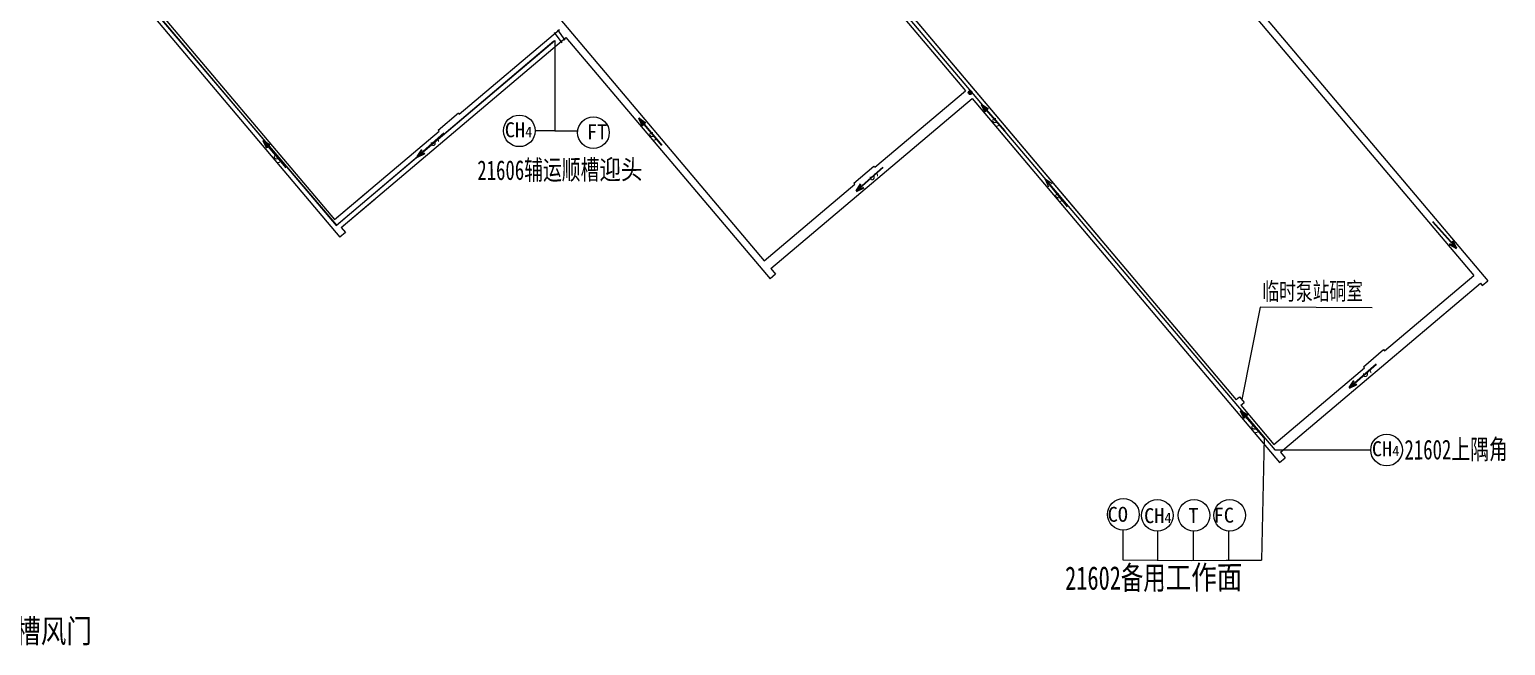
# Model space of a CAD drawing. Header units: millimetres. Extents: x 2501 to 6983, y 1724 to 12691.
# Drawn here: x 4887 to 5895, y 2894 to 3314 of the extents above; entities that cross this region are included whole.
import ezdxf

# ---------------------------------------------------------------- set-up
doc = ezdxf.new("R2010")
doc.units = ezdxf.units.MM
doc.linetypes.add('Amconstr', pattern=[9999, 9999, 0])
for name, color, linetype in [('6号煤底板等高线', 7, 'Continuous'), ('PUB_TEXT', 7, 'Continuous'), ('通风系统', 7, 'Continuous'), ('风流', 7, 'Continuous')]:
    doc.layers.add(name, color=color, linetype=linetype)
doc.layers.add('井下工业网光缆', color=5, linetype='Continuous', lineweight=30)
doc.styles.get("Standard").update_dxf_attribs({"font": 'arial.ttf'})
doc.styles.add('新宋体', font='', dxfattribs={"width": 0.8})
doc.styles.add('样三', font='simfang.ttf', dxfattribs={"width": 0.7})
doc.styles.get('新宋体').set_extended_font_data('NSimSun')
doc.linetypes.add('442', pattern='A,5,[175,AAA.SHX,S=1,R=90,X=0,Y=0],5', length=10)

# ---------------------------------------------------------------- blocks, each defined once
blk = doc.blocks.new('A$C16496DF1')
at = {"layer": '风流', "color": 1, "lineweight": 35}
for p, q in [((15.2, 0), (0, 19.1)), ((0, 19.1), (2.3, 13.7)), ((4.7, 15.7), (0, 19.1))]:
    blk.add_line(p, q, dxfattribs=at)
at = {"layer": '通风系统', "color": 1, "lineweight": 30, "insert": (12.7, 5, 3.1), "char_height": 6.075, "width": 34.878, "attachment_point": 1, "rotation": 213.2578}
blk.add_mtext('{\\fSimSun|b0|i0|c134|p2;S}', dxfattribs=at)
blk = doc.blocks.new('A$C12DB153C')
at = {"layer": '风流', "color": 5, "lineweight": 35}
for p, q in [((0, 18.2), (16.3, 0)), ((11.4, 3.1), (16.3, 0)), ((16.3, 0), (13.7, 5.2))]:
    blk.add_line(p, q, dxfattribs=at)
blk = doc.blocks.new('12')
at = {"lineweight": 20}
blk.add_hatch(color=1, dxfattribs=at).paths.add_polyline_path([(421954, 4238684.8, 1), (421956.6, 4238684.8, 1)])
at = {"color": 0, "lineweight": 20, "ltscale": 5}
for p, q in [((421516.3, 4239202, 12273.3), (421952.1, 4238686.1, 12273.3)), ((421516.3, 4239202, 12273.3), (421952.1, 4238686.1, 12273.3)), ((421174.7, 4239000.5, 7363.2), (421524.8, 4238586.1, 7363.2)), ((421328.5, 4238826.1, 11045.1), (421521.2, 4238598.1, 11045.1)), ((421596.2, 4238828.5, 7363.2), (421814.6, 4238570, 7363.2)), ((421679.2, 4238722.5, 7363.2), (421818.6, 4238557.6, 7363.2)), ((421956.6, 4238680.8, 12273.3), (422040.6, 4238581.4, 12273.3)), ((421956.6, 4238680.8, 12273.3), (422166.6, 4238432.2, 12273.3)), ((421605.7, 4238670.9, 12273.3), (421606.3, 4238670.1, 12273.3)), ((421591.9, 4238659.2, 12273.3), (421592.6, 4238658.5, 12273.3)), ((421889.6, 4238634.6, 7363.2), (421890.3, 4238633.9, 7363.2)), ((421875.9, 4238623, 7363.2), (421876.5, 4238622.2, 7363.2)), ((421528.6, 4238589.3, 7363.2), (421524.8, 4238586.1, 7363.2)), ((421525.7, 4238592.8, 11045.1), (421528.6, 4238589.3, 11045.1)), ((421525.7, 4238592.8, 7363.2), (421528.6, 4238589.3, 7363.2)), ((421822.4, 4238560.8, 7363.2), (421818.6, 4238557.6, 7363.2)), ((421819.2, 4238564.6, 7363.2), (421822.4, 4238560.8, 7363.2)), ((422237.7, 4238509.3, 12273.3), (422238.3, 4238508.5, 12273.3)), ((422224, 4238497.6, 12273.3), (422224.6, 4238496.9, 12273.3)), ((422162.7, 4238444.6, 12273.3), (422224.6, 4238496.9, 12273.3)), ((422166.6, 4238432.2, 12273.3), (422170.5, 4238435.4, 12273.3))]:
    blk.add_line(p, q, dxfattribs=at)
at = {"color": 6, "lineweight": 20, "ltscale": 0.5}
for p, q in [((421148.7, 4239035.7, 12273.3), (421522.3, 4238594.1, 12273.3)), ((421522.3, 4238594.1, 12273.3), (421670.9, 4238720.1, 28752))]:
    blk.add_line(p, q, dxfattribs=at)
at = {"color": 0, "linetype": 'Continuous', "lineweight": 20}
for p, q in [((422153.4, 4238538.2, 7363.2), (422140.8, 4238475.2, 7363.1)), ((422230, 4238537.9, 7363.2), (422153.4, 4238538.2, 7363.2))]:
    blk.add_line(p, q, dxfattribs=at)
at = {"color": 0, "lineweight": 20, "ltscale": 5}
for points, elevation in [([(421676.8, 4239296.7), (422299.3, 4238560)], 12273.3), ([(422008.5, 4238911.8), (422308.9, 4238556.3)], 12273.3), ([(421843.2, 4238822.8), (422044.4, 4238584.7)], 12273.3), ([(421843.2, 4238822.8), (422136.9, 4238475.1)], 12273.3), ([(421525.7, 4238592.8), (421679.2, 4238722.5)], 12273.3), ([(421606.3, 4238670.1), (421674.7, 4238727.9)], 12273.3), ([(421819.2, 4238564.6), (421956.6, 4238680.8)], 7363.2), ([(421890.3, 4238633.9), (421952.1, 4238686.1)], 7363.2), ([(421521.2, 4238598.1), (421592.6, 4238658.5)], 12273.3), ([(421875.9, 4238623), (421889.6, 4238634.6)], 7363.2), ([(421814.6, 4238570), (421876.5, 4238622.2)], 7363.2), ([(421521.2, 4238598.1), (421544.1, 4238617.5)], 7363.2), ([(421525.7, 4238592.8), (421548.6, 4238612.1)], 7363.2), ([(422238.3, 4238508.5), (422299.3, 4238560)], 12273.3), ([(422206.8, 4238472.7), (422303.8, 4238554.6)], 12273.3), ([(422303.8, 4238554.6), (422305.1, 4238553.1)], 12273.3), ([(422305.1, 4238553.1), (422308.9, 4238556.3)], 12273.3), ([(422305.1, 4238553.1), (422308.9, 4238556.3)], 12273.3), ([(422224, 4238497.6), (422237.7, 4238509.3)], 12273.3), ([(422162.7, 4238444.6), (422224.6, 4238496.9)], 12273.3), ([(422136.9, 4238475.2), (422139.2, 4238477.1)], 7363.2), ([(422139.2, 4238477.1), (422142.5, 4238473.3)], 7363.2), ([(422140.1, 4238471.3), (422162.7, 4238444.6)], 12273.3), ([(422140.2, 4238471.3), (422142.5, 4238473.3)], 7363.2), ([(422167.2, 4238439.3), (422206.8, 4238472.7)], 12273.3), ([(422167.2, 4238439.3), (422170.5, 4238435.4)], 12273.3)]:
    blk.add_lwpolyline(points, dxfattribs=dict(at, elevation=elevation))
at = {"color": 1, "lineweight": 20}
blk.add_circle((421955.3, 4238684.8, 9818.2), 1.31, dxfattribs=at)
at = {"layer": '6号煤底板等高线', "color": 1, "lineweight": 20}
for p, q in [((421671.2, 4238725.9, 12273.3), (421676.3, 4238718.9, 12273.3)), ((421673.5, 4238727.7, 12273.3), (421678.5, 4238720.7, 12273.3))]:
    blk.add_line(p, q, dxfattribs=at)
at = {"layer": '6号煤底板等高线', "lineweight": 20}
for p, q in [((421591.9, 4238659.2, 12273.3), (421605.7, 4238670.9, 12273.3)), ((421521.2, 4238598.1, 12273.3), (421592.6, 4238658.5, 12273.3))]:
    blk.add_line(p, q, dxfattribs=at)
at = {"lineweight": 20}
for p, rotation in [((421963.9, 4238657.7, 9818.2), 2.680517054831483), ((421729.6, 4238648.2, 20558.4), 1.972939483419019), ((421473, 4238633, 14728.4), 1.53604123919862), ((421596.6, 4238641.9, 7364.2), 93.00158648778495), ((421896.4, 4238618.5, 9818.2), 92.91177038960254), ((422233.3, 4238484.1, 9818.2), 92.91177038960254), ((422233.3, 4238484.1, 9818.2), 92.91177038960254), ((422140.9, 4238448.4, 9818.2), 2.680517054831483), ((422140.9, 4238448.4, 9818.2), 2.680517054831483)]:
    blk.add_blockref('A$C16496DF1', p, dxfattribs=dict(at, rotation=rotation))
blk.add_blockref('A$C12DB153C', (422271.2, 4238578.5, 9818.2), dxfattribs=at)
blk.add_blockref('A$C12DB153C', (422271.2, 4238578.5, 9818.2), dxfattribs=at)
at = {"layer": 'PUB_TEXT', "lineweight": 20, "style": '样三', "width": 0.7}
blk.add_text('临时泵站硐室', height=12, rotation=0.1667, dxfattribs=at).set_placement((422154.9, 4238543.1, 5205.8))

msp = doc.modelspace()

# ---------------------------------------------------------------- linework, layer by layer
at = {"color": 0, "linetype": 'Amconstr', "lineweight": 20}
msp.add_line((5150.8, 3719, -3234.1), (5737.6, 3027.2, -3234.1), dxfattribs=at)
for p, q in [((4754.3, 3583), (5096.6, 3180.5)), ((5096.6, 3180.5), (5245.9, 3306.6)), ((5245.9, 3306.6), (5245.9, 3245)), ((5245.9, 3245), (5232.3, 3245)), ((5245.9, 3245), (5261.7, 3245)), ((5730.3, 3035.5, -3234.1), (5728.5, 2951.8, -3234.1)), ((5737.6, 3027.2, -3234.1), (5802.9, 3027.2, -3234.1)), ((5633.8, 2972.2, -3234.1), (5633.8, 2952.1, -3234.1)), ((5704.3, 2951.8, -3234.1), (5728.5, 2951.8, -3234.1))]:
    msp.add_line(p, q)
at = {"color": 0, "lineweight": 20}
msp.add_line((5657.5, 2971.6, -6468.1), (5657.5, 2952, -6468.1), dxfattribs=at)
at = {"linetype": '442', "lineweight": 20}
for p, q in [((5682.1, 2952, -6468.1), (5682.1, 2971.7, -6468.1)), ((5706.3, 2952, -6468.1), (5706.3, 2971.7, -6468.1))]:
    msp.add_line(p, q, dxfattribs=at)
at = {"lineweight": 20}
for p, q in [((5633.8, 2952.1, -3234.1), (5680.5, 2951.7, -3234.1)), ((5680.5, 2951.7, -3234.1), (5704.3, 2951.8, -3234.1))]:
    msp.add_line(p, q, dxfattribs=at)
at = {"color": 7, "lineweight": 20}
for centre in [(5221.6, 3245, -3234.1), (5272.2, 3243.8, -3234.1), (5813.9, 3027), (5634.2, 2983.1, -6468.1), (5657.4, 2982.4, -6468.1), (5682.4, 2982.5, -6468.1), (5706.7, 2982.5, -6468.1)]:
    msp.add_circle(centre, 10.8, dxfattribs=at)
at = {"layer": '风流', "color": 1, "lineweight": 20}
for p, q in [((5596, 3193.1, -3234.1), (5580.8, 3212.1, -3234.1)), ((5580.8, 3212.1, -3234.1), (5583, 3206.8, -3234.1)), ((5585.5, 3208.8, -3234.1), (5580.8, 3212.1, -3234.1))]:
    msp.add_line(p, q, dxfattribs=at)

# ---------------------------------------------------------------- block references
at = {"lineweight": 20}
msp.add_blockref('12', (-416425.8, -4235413.7, -3234.1), dxfattribs=at)

# ---------------------------------------------------------------- texts
at = {"color": 3, "lineweight": 20, "char_height": 10.2, "width": 16.776, "attachment_point": 9, "rotation": 0.1697}
for s, insert in [('{\\fSimSun|b0|i0|c134|p2;CH\\H0.7059x;4}', (5230.4, 3240.5, -3233.5)), ('{\\fSimSun|b0|i0|c134|p2;FT}', (5281.6, 3239.2, -3233.5)), ('{\\fSimSun|b0|i0|c134|p2;CH\\H0.7059x;4}', (5822.7, 3022.7, 0.6)), ('{\\fSimSun|b0|i0|c134|p2;CO}', (5637.3, 2977.9, -6467.5)), ('{\\fSimSun|b0|i0|c134|p2;CH\\H0.7059x;4}', (5667.1, 2977, -6467.5)), ('{\\fSimSun|b0|i0|c134|p2;T}', (5685.5, 2977.3, -6467.5)), ('{\\fSimSun|b0|i0|c134|p2;FC}', (5709.7, 2977.3, -6467.5))]:
    msp.add_mtext(s, dxfattribs=dict(at, insert=insert))
at = {"layer": '井下工业网光缆', "color": 6, "lineweight": 20, "attachment_point": 7, "rotation": 0.3395, "style": '新宋体'}
for s, insert, char_height, width in [('{\\W0.7;\\C7;21606辅运顺槽\\W0.8;\\C0;迎头}', (5192.9, 3209.8, -3202), 13.451, 235.969), ('{\\W0.7;\\C7;21602上隅角}', (5826.2, 3018.9, 32), 13.451, 235.969), ('{\\W0.7;\\C7;  21602备用\\W0.8;\\C0;工作面}', (5579.2, 2929.6, 38.1), 16, 280.677)]:
    msp.add_mtext(s, dxfattribs=dict(at, insert=insert, char_height=char_height, width=width))
at = {"layer": '井下工业网光缆', "color": 6, "lineweight": 20, "insert": (4781.3, 2911.4, 3233.8), "char_height": 16, "width": 280.677, "attachment_point": 1, "style": '新宋体'}
msp.add_mtext('{\\C0;21602辅运顺槽风门}', dxfattribs=at)
at = {"layer": '通风系统', "color": 1, "lineweight": 20, "insert": (5593.5, 3198, -3231), "char_height": 6.075, "width": 34.878, "attachment_point": 1, "rotation": 213.2578}
msp.add_mtext('{\\fSimSun|b0|i0|c134|p2;S}', dxfattribs=at)

doc.saveas('drawing.dxf')
